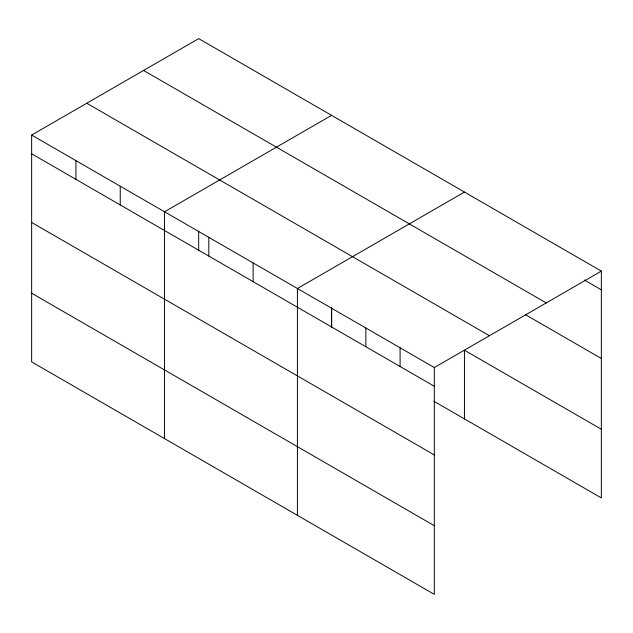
<?xml version="1.0" encoding="UTF-8"?>
<svg xmlns="http://www.w3.org/2000/svg" width="633" height="633" viewBox="0 0 633 633"><rect width="100%" height="100%" fill="white"/><g stroke="black" fill="none" stroke-linecap="round" stroke-linejoin="round"><path stroke-width="0.95" d="M31.65 135.066L434.317 367.544L434.317 594.371L31.65 361.894L31.65 135.066L198.683 38.629L601.35 271.106L601.35 497.934L433.779 401.187M331.565 115.348L164.533 211.786L164.533 438.614M464.448 192.068L297.407 288.506L297.407 515.325M434.317 367.544L601.35 271.106M584.235 279.952L601.35 289.827M143.564 70.453L546.232 302.93M525.2 314.538L601.35 358.5M86.768 103.242L489.436 335.719M601.35 429.261L464.448 350.215L464.448 418.888M31.65 153.795L434.317 386.265M31.65 222.468L434.317 454.937M31.65 293.221L434.317 525.699M400.088 347.786L400.088 366.507M365.858 328.021L365.858 346.749M331.637 308.263L331.637 326.984M331.565 307.836L331.565 327.459M253.113 262.932L253.113 281.653M208.819 237.359L208.819 256.08M198.683 231.116L198.683 250.739M120.238 186.213L120.238 204.934M75.944 160.64L75.944 179.361"/></g></svg>
